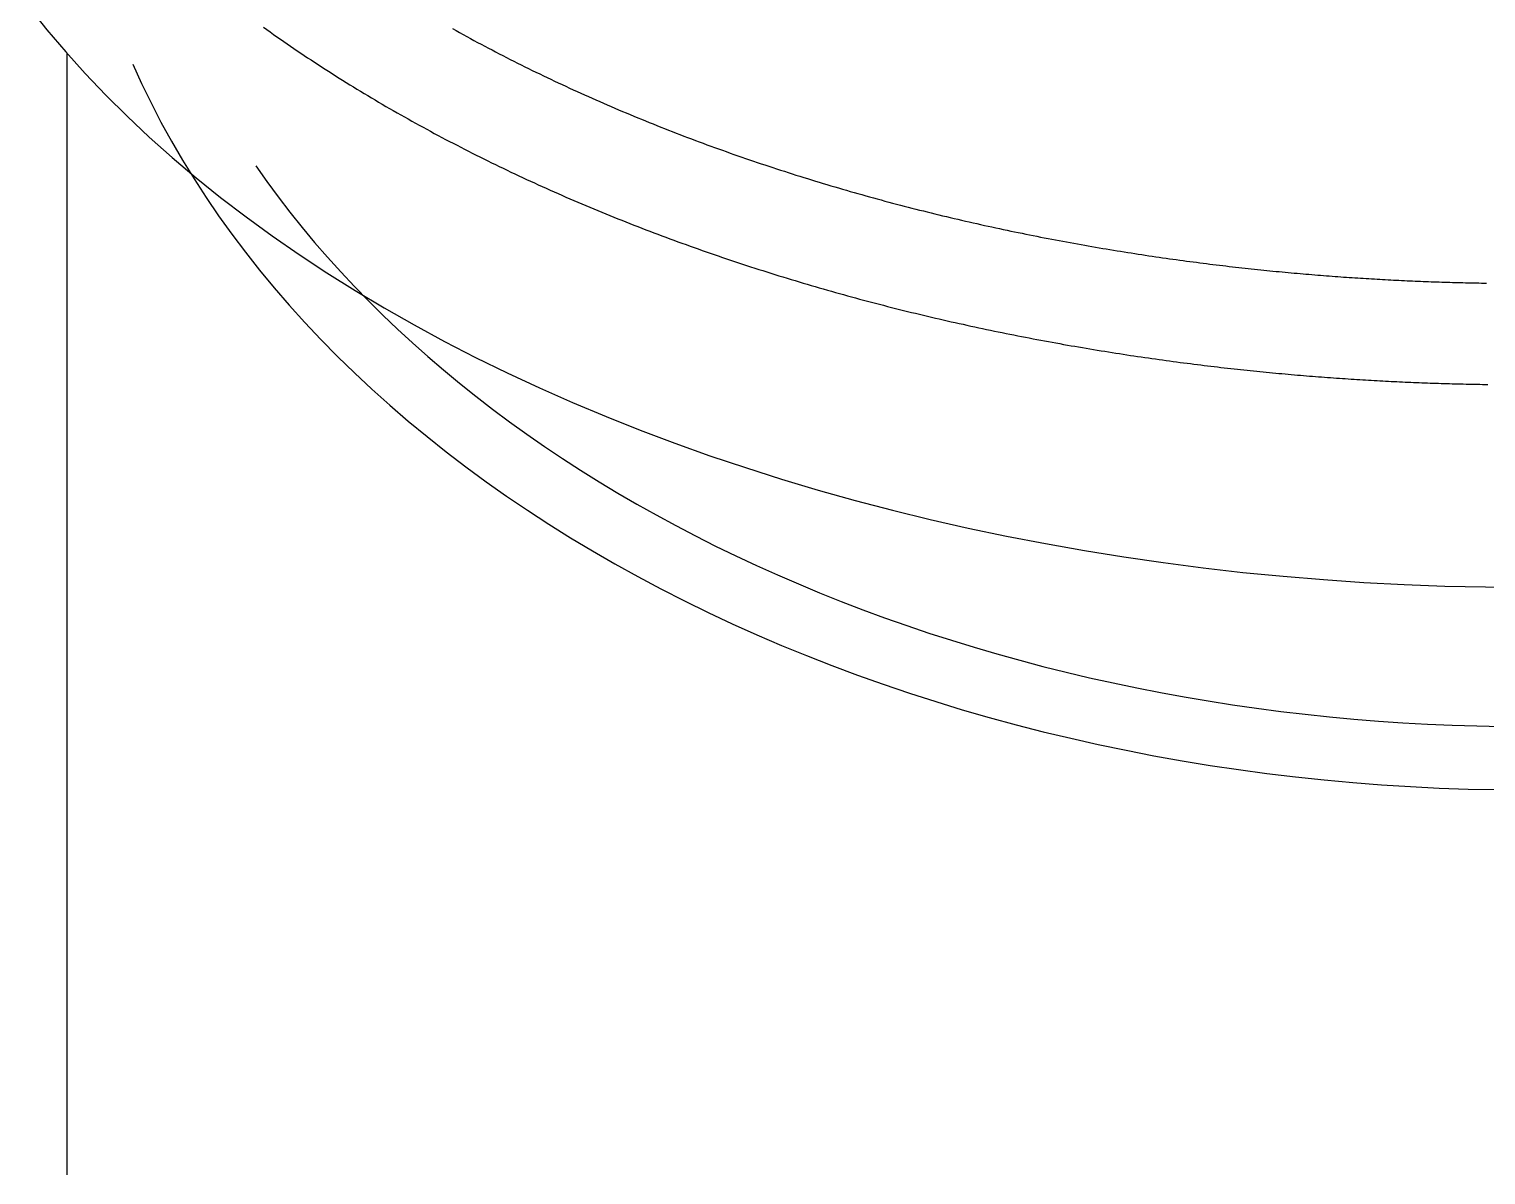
# Model space of a CAD drawing. Extents: x -12.1 to 62.3, y -19.1 to 50.2.
# Drawn here: x 42.68 to 50.82, y 32.43 to 38.82 of the extents above; entities that cross this region are included whole.
import ezdxf

# ---------------------------------------------------------------- set-up
doc = ezdxf.new("R2010")
doc.units = 0
doc.layers.get('0').update_dxf_attribs({"linetype": 'CONTINUOUS'})

msp = doc.modelspace()

# ---------------------------------------------------------------- linework, layer by layer
at = {"color": 7, "linetype": 'CONTINUOUS'}
msp.add_line((42.8919, 32.4251), (42.8919, 38.688), dxfattribs=at)
for points in [[(42.68, 38.9448, 0), (42.7796, 38.8201, 0), (42.8842, 38.6968, 0), (42.9936, 38.5752, 0), (43.108, 38.4553, 0), (43.227, 38.3371, 0), (43.3509, 38.2207, 0), (43.4793, 38.1062, 0), (43.6123, 37.9937, 0), (43.7497, 37.8832, 0), (43.8916, 37.7748, 0), (44.0378, 37.6686, 0), (44.1881, 37.5645, 0), (44.3427, 37.4628, 0), (44.5012, 37.3635, 0), (44.6637, 37.2665, 0), (44.83, 37.172, 0), (45.0001, 37.08, 0), (45.1738, 36.9906, 0), (45.3511, 36.9039, 0), (45.5317, 36.8198, 0), (45.7157, 36.7385, 0), (45.9029, 36.66, 0), (46.0932, 36.5842, 0), (46.2865, 36.5114, 0), (46.4826, 36.4415, 0), (46.6815, 36.3746, 0), (46.883, 36.3106, 0), (47.0871, 36.2497, 0), (47.2935, 36.1919, 0), (47.5021, 36.1372, 0), (47.7129, 36.0857, 0), (47.9257, 36.0373, 0), (48.1404, 35.9921, 0), (48.3568, 35.9502, 0), (48.5749, 35.9115, 0), (48.7944, 35.8761, 0), (49.0153, 35.8441, 0), (49.2374, 35.8153, 0), (49.4605, 35.7899, 0), (49.6847, 35.7678, 0), (49.9096, 35.7491, 0), (50.1353, 35.7338, 0), (50.3615, 35.7219, 0), (50.5881, 35.7134, 0), (50.8149, 35.7083, 0), (51.0419, 35.7066, 0)], [(43.2588, 38.6286, 0), (43.3083, 38.5197, 0), (43.3608, 38.4116, 0), (43.4164, 38.3042, 0), (43.475, 38.1977, 0), (43.5365, 38.092, 0), (43.601, 37.9871, 0), (43.6684, 37.8832, 0), (43.7387, 37.7803, 0), (43.8119, 37.6784, 0), (43.8879, 37.5775, 0), (43.9668, 37.4777, 0), (44.0484, 37.379, 0), (44.1328, 37.2815, 0), (44.2199, 37.1852, 0), (44.3097, 37.0901, 0), (44.4022, 36.9963, 0), (44.4972, 36.9038, 0), (44.5948, 36.8127, 0), (44.695, 36.723, 0), (44.7977, 36.6347, 0), (44.9028, 36.5478, 0), (45.0103, 36.4624, 0), (45.1202, 36.3786, 0), (45.2325, 36.2963, 0), (45.347, 36.2156, 0), (45.4638, 36.1366, 0), (45.5828, 36.0592, 0), (45.7039, 35.9834, 0), (45.8271, 35.9094, 0), (45.9523, 35.8371, 0), (46.0796, 35.7666, 0), (46.2088, 35.6979, 0), (46.34, 35.631, 0), (46.4729, 35.566, 0), (46.6077, 35.5029, 0), (46.7442, 35.4416, 0), (46.8824, 35.3823, 0), (47.0223, 35.3249, 0), (47.1637, 35.2695, 0), (47.3066, 35.2161, 0), (47.4511, 35.1648, 0), (47.5969, 35.1154, 0), (47.7441, 35.0681, 0), (47.8926, 35.0229, 0), (48.0423, 34.9798, 0), (48.1932, 34.9387, 0), (48.3452, 34.8998, 0), (48.4983, 34.8631, 0), (48.6524, 34.8285, 0), (48.8075, 34.7961, 0), (48.9634, 34.7658, 0), (49.1201, 34.7377, 0), (49.2776, 34.7119, 0), (49.4358, 34.6883, 0), (49.5946, 34.6668, 0), (49.754, 34.6477, 0), (49.9138, 34.6307, 0), (50.0742, 34.616, 0), (50.2349, 34.6036, 0), (50.3959, 34.5934, 0), (50.5572, 34.5854, 0), (50.7187, 34.5798, 0), (50.8803, 34.5764, 0)], [(43.9455, 38.0602, 0), (44.0071, 37.9731, 0), (44.0709, 37.8868, 0), (44.1367, 37.8013, 0), (44.2047, 37.7165, 0), (44.2747, 37.6327, 0), (44.3468, 37.5497, 0), (44.4209, 37.4676, 0), (44.4971, 37.3864, 0), (44.5752, 37.3062, 0), (44.6553, 37.227, 0), (44.7373, 37.1488, 0), (44.8213, 37.0716, 0), (44.9071, 36.9954, 0), (44.9948, 36.9203, 0), (45.0844, 36.8463, 0), (45.1757, 36.7734, 0), (45.2689, 36.7017, 0), (45.3638, 36.6311, 0), (45.4604, 36.5617, 0), (45.5587, 36.4935, 0), (45.6587, 36.4265, 0), (45.7603, 36.3607, 0), (45.8636, 36.2963, 0), (45.9684, 36.2331, 0), (46.0747, 36.1712, 0), (46.1826, 36.1106, 0), (46.2919, 36.0514, 0), (46.4027, 35.9935, 0), (46.5148, 35.937, 0), (46.6284, 35.8819, 0), (46.7433, 35.8282, 0), (46.8595, 35.7759, 0), (46.977, 35.725, 0), (47.0957, 35.6757, 0), (47.2156, 35.6277, 0), (47.3367, 35.5813, 0), (47.4589, 35.5364, 0), (47.5822, 35.493, 0), (47.7065, 35.4511, 0), (47.8319, 35.4107, 0), (47.9582, 35.3719, 0), (48.0855, 35.3347, 0), (48.2137, 35.299, 0), (48.3427, 35.265, 0), (48.4726, 35.2325, 0), (48.6032, 35.2016, 0), (48.7346, 35.1724, 0), (48.8666, 35.1447, 0), (48.9994, 35.1187, 0), (49.1327, 35.0944, 0), (49.2667, 35.0717, 0), (49.4011, 35.0506, 0), (49.5361, 35.0312, 0), (49.6715, 35.0135, 0), (49.8074, 34.9974, 0), (49.9436, 34.983, 0), (50.0802, 34.9703, 0), (50.217, 34.9593, 0), (50.3541, 34.95, 0), (50.4914, 34.9424, 0), (50.6289, 34.9364, 0), (50.7665, 34.9322, 0), (50.9042, 34.9296, 0)]]:
    msp.add_polyline3d(points, dxfattribs=at)
at = {"color": 7}
for points in [[(43.9899, 38.8342, 0), (44.0085, 38.8209, 0), (44.0271, 38.8077, 0), (44.0457, 38.7944, 0), (44.0644, 38.7812, 0), (44.0832, 38.7681, 0), (44.102, 38.755, 0), (44.1209, 38.7419, 0), (44.1399, 38.7289, 0), (44.1589, 38.7159, 0), (44.178, 38.7029, 0), (44.1972, 38.69, 0), (44.2164, 38.6771, 0), (44.2356, 38.6643, 0), (44.2549, 38.6515, 0), (44.2743, 38.6387, 0), (44.2937, 38.626, 0), (44.3132, 38.6133, 0), (44.3328, 38.6007, 0), (44.3524, 38.5881, 0), (44.372, 38.5755, 0), (44.3918, 38.563, 0), (44.4115, 38.5505, 0), (44.4313, 38.5381, 0), (44.4512, 38.5257, 0), (44.4712, 38.5134, 0), (44.4911, 38.5011, 0), (44.5112, 38.4888, 0), (44.5313, 38.4766, 0), (44.5514, 38.4644, 0), (44.5716, 38.4523, 0), (44.5918, 38.4402, 0), (44.6121, 38.4282, 0), (44.6324, 38.4162, 0), (44.6528, 38.4042, 0), (44.6733, 38.3923, 0), (44.6938, 38.3804, 0), (44.7143, 38.3686, 0), (44.7349, 38.3569, 0), (44.7555, 38.3451, 0), (44.7762, 38.3335, 0), (44.7969, 38.3218, 0), (44.8177, 38.3102, 0), (44.8385, 38.2987, 0), (44.8593, 38.2872, 0), (44.8802, 38.2758, 0), (44.9011, 38.2644, 0), (44.9221, 38.253, 0), (44.9431, 38.2417, 0), (44.9642, 38.2305, 0), (44.9853, 38.2193, 0), (45.0064, 38.2081, 0), (45.0276, 38.197, 0), (45.0488, 38.1859, 0), (45.0701, 38.1749, 0), (45.0914, 38.1639, 0), (45.1127, 38.153, 0), (45.1341, 38.1421, 0), (45.1555, 38.1313, 0), (45.1769, 38.1205, 0), (45.1984, 38.1098, 0), (45.2199, 38.0991, 0), (45.2414, 38.0885, 0), (45.263, 38.0779, 0), (45.2846, 38.0674, 0), (45.3063, 38.0569, 0), (45.3279, 38.0464, 0), (45.3496, 38.036, 0), (45.3714, 38.0257, 0), (45.3931, 38.0154, 0), (45.4149, 38.0052, 0), (45.4368, 37.995, 0), (45.4586, 37.9848, 0), (45.4805, 37.9747, 0), (45.5024, 37.9647, 0), (45.5243, 37.9547, 0), (45.5463, 37.9447, 0), (45.5682, 37.9348, 0), (45.5903, 37.925, 0), (45.6123, 37.9152, 0), (45.6343, 37.9054, 0), (45.6564, 37.8957, 0), (45.6785, 37.886, 0), (45.7006, 37.8764, 0), (45.7228, 37.8669, 0), (45.745, 37.8574, 0), (45.7671, 37.8479, 0), (45.7893, 37.8385, 0), (45.8116, 37.8292, 0), (45.8338, 37.8199, 0), (45.8561, 37.8106, 0), (45.8784, 37.8014, 0), (45.9007, 37.7923, 0), (45.923, 37.7832, 0), (45.9453, 37.7741, 0), (45.9677, 37.7651, 0), (45.99, 37.7562, 0), (46.0124, 37.7473, 0), (46.0348, 37.7384, 0), (46.0572, 37.7296, 0), (46.0796, 37.7209, 0), (46.102, 37.7122, 0), (46.1245, 37.7036, 0), (46.1469, 37.695, 0), (46.1694, 37.6864, 0), (46.1919, 37.6779, 0), (46.2143, 37.6695, 0), (46.2368, 37.6611, 0), (46.2593, 37.6528, 0), (46.2818, 37.6445, 0), (46.3043, 37.6363, 0), (46.3268, 37.6281, 0), (46.3494, 37.62, 0), (46.3719, 37.6119, 0), (46.3944, 37.6038, 0), (46.417, 37.5959, 0), (46.4395, 37.5879, 0), (46.4621, 37.58, 0), (46.4846, 37.5722, 0), (46.5072, 37.5644, 0), (46.5297, 37.5567, 0), (46.5523, 37.549, 0), (46.5749, 37.5414, 0), (46.5974, 37.5338, 0), (46.62, 37.5263, 0), (46.6426, 37.5188, 0), (46.6651, 37.5113, 0), (46.6877, 37.5039, 0), (46.7103, 37.4966, 0), (46.7329, 37.4893, 0), (46.7554, 37.4821, 0), (46.778, 37.4749, 0), (46.8006, 37.4677, 0), (46.8231, 37.4606, 0), (46.8457, 37.4536, 0), (46.8683, 37.4466, 0), (46.8908, 37.4396, 0), (46.9134, 37.4327, 0), (46.9359, 37.4259, 0), (46.9585, 37.4191, 0), (46.981, 37.4123, 0), (47.0036, 37.4056, 0), (47.0261, 37.3989, 0), (47.0486, 37.3923, 0), (47.0712, 37.3857, 0), (47.0937, 37.3792, 0), (47.1162, 37.3727, 0), (47.1387, 37.3663, 0), (47.1612, 37.3599, 0), (47.1837, 37.3536, 0), (47.2062, 37.3473, 0), (47.2286, 37.341, 0), (47.2511, 37.3349, 0), (47.2735, 37.3287, 0), (47.296, 37.3226, 0), (47.3184, 37.3165, 0), (47.3408, 37.3105, 0), (47.3632, 37.3046, 0), (47.3856, 37.2987, 0), (47.408, 37.2928, 0), (47.4304, 37.287, 0), (47.4527, 37.2812, 0), (47.4751, 37.2755, 0), (47.4974, 37.2698, 0), (47.5197, 37.2641, 0), (47.542, 37.2585, 0), (47.5643, 37.253, 0), (47.5866, 37.2475, 0), (47.6089, 37.242, 0), (47.6311, 37.2366, 0), (47.6534, 37.2312, 0), (47.6756, 37.2259, 0), (47.6978, 37.2206, 0), (47.7199, 37.2154, 0), (47.7421, 37.2102, 0), (47.7642, 37.2051, 0), (47.7864, 37.2, 0), (47.8085, 37.1949, 0), (47.8305, 37.1899, 0), (47.8526, 37.1849, 0), (47.8746, 37.18, 0), (47.8966, 37.1751, 0), (47.9186, 37.1703, 0), (47.9406, 37.1655, 0), (47.9625, 37.1608, 0), (47.9844, 37.1561, 0), (48.0063, 37.1514, 0), (48.0281, 37.1468, 0), (48.05, 37.1422, 0), (48.0718, 37.1377, 0), (48.0935, 37.1332, 0), (48.1153, 37.1287, 0), (48.137, 37.1243, 0), (48.1586, 37.12, 0), (48.1803, 37.1156, 0), (48.2019, 37.1114, 0), (48.2234, 37.1071, 0), (48.245, 37.1029, 0), (48.2665, 37.0988, 0), (48.2879, 37.0947, 0), (48.3094, 37.0906, 0), (48.3308, 37.0866, 0), (48.3521, 37.0826, 0), (48.3734, 37.0786, 0), (48.3947, 37.0747, 0), (48.4159, 37.0709, 0), (48.4371, 37.0671, 0), (48.4583, 37.0633, 0), (48.4794, 37.0595, 0), (48.5005, 37.0558, 0), (48.5215, 37.0522, 0), (48.5425, 37.0485, 0), (48.5634, 37.045, 0), (48.5843, 37.0414, 0), (48.6052, 37.0379, 0), (48.626, 37.0344, 0), (48.6467, 37.031, 0), (48.6674, 37.0276, 0), (48.6881, 37.0243, 0), (48.7087, 37.021, 0), (48.7292, 37.0177, 0), (48.7498, 37.0145, 0), (48.7702, 37.0113, 0), (48.7906, 37.0081, 0), (48.811, 37.005, 0), (48.8313, 37.0019, 0), (48.8515, 36.9989, 0), (48.8717, 36.9959, 0), (48.8918, 36.9929, 0), (48.9119, 36.99, 0), (48.9319, 36.9871, 0), (48.9519, 36.9843, 0), (48.9718, 36.9815, 0), (48.9916, 36.9787, 0), (49.0114, 36.976, 0), (49.0311, 36.9733, 0), (49.0508, 36.9706, 0), (49.0704, 36.968, 0), (49.0899, 36.9654, 0), (49.1093, 36.9628, 0), (49.1287, 36.9603, 0), (49.148, 36.9578, 0), (49.1672, 36.9554, 0), (49.1864, 36.9529, 0), (49.2055, 36.9506, 0), (49.2245, 36.9482, 0), (49.2434, 36.9459, 0), (49.2623, 36.9436, 0), (49.2811, 36.9414, 0), (49.2998, 36.9391, 0), (49.3185, 36.937, 0), (49.3371, 36.9348, 0), (49.3556, 36.9327, 0), (49.3741, 36.9306, 0), (49.3925, 36.9285, 0), (49.4108, 36.9265, 0), (49.429, 36.9245, 0), (49.4472, 36.9226, 0), (49.4654, 36.9206, 0), (49.4834, 36.9187, 0), (49.5015, 36.9168, 0), (49.5194, 36.915, 0), (49.5373, 36.9132, 0), (49.5551, 36.9114, 0), (49.5729, 36.9096, 0), (49.5906, 36.9079, 0), (49.6082, 36.9062, 0), (49.6258, 36.9045, 0), (49.6433, 36.9029, 0), (49.6608, 36.9012, 0), (49.6782, 36.8997, 0), (49.6956, 36.8981, 0), (49.7129, 36.8965, 0), (49.7301, 36.895, 0), (49.7473, 36.8935, 0), (49.7645, 36.8921, 0), (49.7815, 36.8906, 0), (49.7986, 36.8892, 0), (49.8156, 36.8878, 0), (49.8325, 36.8864, 0), (49.8494, 36.8851, 0), (49.8662, 36.8838, 0), (49.883, 36.8825, 0), (49.8997, 36.8812, 0), (49.9164, 36.88, 0), (49.933, 36.8787, 0), (49.9496, 36.8775, 0), (49.9662, 36.8763, 0), (49.9827, 36.8752, 0), (49.9991, 36.874, 0), (50.0155, 36.8729, 0), (50.0319, 36.8718, 0), (50.0482, 36.8707, 0), (50.0644, 36.8696, 0), (50.0807, 36.8686, 0), (50.0969, 36.8676, 0), (50.113, 36.8666, 0), (50.1291, 36.8656, 0), (50.1452, 36.8646, 0), (50.1612, 36.8637, 0), (50.1772, 36.8627, 0), (50.1932, 36.8618, 0), (50.2091, 36.8609, 0), (50.225, 36.8601, 0), (50.2409, 36.8592, 0), (50.2567, 36.8584, 0), (50.2726, 36.8575, 0), (50.2883, 36.8567, 0), (50.3041, 36.856, 0), (50.3198, 36.8552, 0), (50.3355, 36.8544, 0), (50.3512, 36.8537, 0), (50.3668, 36.853, 0), (50.3825, 36.8523, 0), (50.3981, 36.8516, 0), (50.4136, 36.851, 0), (50.4292, 36.8503, 0), (50.4447, 36.8497, 0), (50.4602, 36.8491, 0), (50.4757, 36.8485, 0), (50.4912, 36.8479, 0), (50.5067, 36.8473, 0), (50.5221, 36.8468, 0), (50.5375, 36.8463, 0), (50.5529, 36.8458, 0), (50.5683, 36.8453, 0), (50.5837, 36.8448, 0), (50.5991, 36.8443, 0), (50.6144, 36.8439, 0), (50.6297, 36.8435, 0), (50.6451, 36.8431, 0), (50.6604, 36.8427, 0), (50.6757, 36.8423, 0), (50.691, 36.8419, 0), (50.7063, 36.8416, 0), (50.7215, 36.8413, 0), (50.7368, 36.841, 0), (50.7521, 36.8407, 0), (50.7673, 36.8404, 0), (50.7826, 36.8401, 0), (50.7978, 36.8399, 0), (50.8131, 36.8396, 0), (50.8283, 36.8394, 0)], [(45.0451, 38.8265, 0), (45.065, 38.8154, 0), (45.0849, 38.8044, 0), (45.1048, 38.7934, 0), (45.1247, 38.7825, 0), (45.1447, 38.7716, 0), (45.1648, 38.7607, 0), (45.1849, 38.7499, 0), (45.205, 38.7392, 0), (45.2251, 38.7285, 0), (45.2453, 38.7178, 0), (45.2656, 38.7072, 0), (45.2859, 38.6966, 0), (45.3062, 38.6861, 0), (45.3265, 38.6756, 0), (45.3469, 38.6651, 0), (45.3674, 38.6547, 0), (45.3878, 38.6444, 0), (45.4083, 38.6341, 0), (45.4288, 38.6238, 0), (45.4494, 38.6136, 0), (45.47, 38.6034, 0), (45.4906, 38.5933, 0), (45.5113, 38.5832, 0), (45.532, 38.5732, 0), (45.5527, 38.5632, 0), (45.5735, 38.5533, 0), (45.5943, 38.5434, 0), (45.6151, 38.5335, 0), (45.6359, 38.5237, 0), (45.6568, 38.514, 0), (45.6777, 38.5043, 0), (45.6987, 38.4946, 0), (45.7196, 38.485, 0), (45.7406, 38.4754, 0), (45.7616, 38.4659, 0), (45.7826, 38.4564, 0), (45.8037, 38.447, 0), (45.8248, 38.4376, 0), (45.8459, 38.4283, 0), (45.867, 38.419, 0), (45.8882, 38.4098, 0), (45.9094, 38.4006, 0), (45.9306, 38.3914, 0), (45.9518, 38.3823, 0), (45.973, 38.3733, 0), (45.9943, 38.3643, 0), (46.0156, 38.3553, 0), (46.0369, 38.3464, 0), (46.0582, 38.3375, 0), (46.0795, 38.3287, 0), (46.1009, 38.32, 0), (46.1223, 38.3112, 0), (46.1437, 38.3026, 0), (46.1651, 38.294, 0), (46.1865, 38.2854, 0), (46.2079, 38.2769, 0), (46.2294, 38.2684, 0), (46.2508, 38.26, 0), (46.2723, 38.2516, 0), (46.2938, 38.2433, 0), (46.3153, 38.235, 0), (46.3368, 38.2268, 0), (46.3583, 38.2186, 0), (46.3799, 38.2104, 0), (46.4014, 38.2024, 0), (46.423, 38.1943, 0), (46.4445, 38.1863, 0), (46.4661, 38.1784, 0), (46.4877, 38.1705, 0), (46.5093, 38.1627, 0), (46.5308, 38.1549, 0), (46.5524, 38.1471, 0), (46.574, 38.1394, 0), (46.5957, 38.1318, 0), (46.6173, 38.1241, 0), (46.6389, 38.1166, 0), (46.6605, 38.1091, 0), (46.6821, 38.1016, 0), (46.7038, 38.0942, 0), (46.7254, 38.0868, 0), (46.7471, 38.0795, 0), (46.7687, 38.0722, 0), (46.7904, 38.065, 0), (46.812, 38.0578, 0), (46.8337, 38.0507, 0), (46.8553, 38.0436, 0), (46.877, 38.0366, 0), (46.8986, 38.0296, 0), (46.9203, 38.0226, 0), (46.9419, 38.0157, 0), (46.9636, 38.0089, 0), (46.9852, 38.0021, 0), (47.0069, 37.9953, 0), (47.0285, 37.9886, 0), (47.0502, 37.9819, 0), (47.0718, 37.9753, 0), (47.0935, 37.9687, 0), (47.1151, 37.9622, 0), (47.1367, 37.9557, 0), (47.1584, 37.9492, 0), (47.18, 37.9428, 0), (47.2016, 37.9365, 0), (47.2232, 37.9302, 0), (47.2449, 37.9239, 0), (47.2665, 37.9177, 0), (47.2881, 37.9115, 0), (47.3097, 37.9054, 0), (47.3312, 37.8993, 0), (47.3528, 37.8933, 0), (47.3744, 37.8873, 0), (47.396, 37.8813, 0), (47.4175, 37.8754, 0), (47.4391, 37.8696, 0), (47.4606, 37.8638, 0), (47.4821, 37.858, 0), (47.5036, 37.8523, 0), (47.5252, 37.8466, 0), (47.5466, 37.8409, 0), (47.5681, 37.8354, 0), (47.5896, 37.8298, 0), (47.6111, 37.8243, 0), (47.6325, 37.8188, 0), (47.6539, 37.8134, 0), (47.6754, 37.808, 0), (47.6968, 37.8027, 0), (47.7182, 37.7974, 0), (47.7396, 37.7922, 0), (47.7609, 37.787, 0), (47.7823, 37.7818, 0), (47.8036, 37.7767, 0), (47.8249, 37.7716, 0), (47.8463, 37.7666, 0), (47.8675, 37.7616, 0), (47.8888, 37.7567, 0), (47.9101, 37.7518, 0), (47.9313, 37.7469, 0), (47.9525, 37.7421, 0), (47.9737, 37.7373, 0), (47.9949, 37.7326, 0), (48.016, 37.7279, 0), (48.0371, 37.7233, 0), (48.0582, 37.7187, 0), (48.0793, 37.7141, 0), (48.1004, 37.7096, 0), (48.1214, 37.7051, 0), (48.1424, 37.7007, 0), (48.1634, 37.6963, 0), (48.1843, 37.6919, 0), (48.2052, 37.6876, 0), (48.2261, 37.6833, 0), (48.247, 37.6791, 0), (48.2678, 37.6749, 0), (48.2886, 37.6708, 0), (48.3094, 37.6666, 0), (48.3301, 37.6626, 0), (48.3508, 37.6585, 0), (48.3715, 37.6545, 0), (48.3921, 37.6506, 0), (48.4127, 37.6467, 0), (48.4333, 37.6428, 0), (48.4538, 37.639, 0), (48.4743, 37.6352, 0), (48.4948, 37.6314, 0), (48.5152, 37.6277, 0), (48.5356, 37.624, 0), (48.5559, 37.6204, 0), (48.5762, 37.6168, 0), (48.5964, 37.6132, 0), (48.6167, 37.6097, 0), (48.6368, 37.6062, 0), (48.657, 37.6028, 0), (48.6771, 37.5994, 0), (48.6971, 37.596, 0), (48.7171, 37.5927, 0), (48.7371, 37.5894, 0), (48.757, 37.5861, 0), (48.7768, 37.5829, 0), (48.7967, 37.5797, 0), (48.8164, 37.5766, 0), (48.8361, 37.5735, 0), (48.8558, 37.5704, 0), (48.8754, 37.5674, 0), (48.895, 37.5644, 0), (48.9145, 37.5614, 0), (48.934, 37.5585, 0), (48.9534, 37.5556, 0), (48.9728, 37.5528, 0), (48.9921, 37.55, 0), (49.0113, 37.5472, 0), (49.0305, 37.5444, 0), (49.0497, 37.5417, 0), (49.0688, 37.5391, 0), (49.0878, 37.5364, 0), (49.1068, 37.5338, 0), (49.1257, 37.5313, 0), (49.1445, 37.5287, 0), (49.1633, 37.5262, 0), (49.182, 37.5238, 0), (49.2007, 37.5214, 0), (49.2192, 37.519, 0), (49.2377, 37.5166, 0), (49.2561, 37.5143, 0), (49.2745, 37.512, 0), (49.2928, 37.5097, 0), (49.311, 37.5075, 0), (49.3292, 37.5053, 0), (49.3472, 37.5031, 0), (49.3653, 37.501, 0), (49.3832, 37.4989, 0), (49.4011, 37.4968, 0), (49.4189, 37.4948, 0), (49.4367, 37.4928, 0), (49.4544, 37.4908, 0), (49.472, 37.4889, 0), (49.4896, 37.4869, 0), (49.5071, 37.4851, 0), (49.5246, 37.4832, 0), (49.5419, 37.4814, 0), (49.5593, 37.4796, 0), (49.5765, 37.4778, 0), (49.5937, 37.476, 0), (49.6109, 37.4743, 0), (49.628, 37.4726, 0), (49.645, 37.471, 0), (49.662, 37.4693, 0), (49.6789, 37.4677, 0), (49.6958, 37.4661, 0), (49.7126, 37.4646, 0), (49.7294, 37.463, 0), (49.7461, 37.4615, 0), (49.7627, 37.46, 0), (49.7793, 37.4586, 0), (49.7959, 37.4571, 0), (49.8124, 37.4557, 0), (49.8288, 37.4543, 0), (49.8452, 37.453, 0), (49.8615, 37.4516, 0), (49.8778, 37.4503, 0), (49.8941, 37.449, 0), (49.9103, 37.4477, 0), (49.9264, 37.4465, 0), (49.9425, 37.4453, 0), (49.9586, 37.4441, 0), (49.9746, 37.4429, 0), (49.9905, 37.4417, 0), (50.0065, 37.4406, 0), (50.0223, 37.4394, 0), (50.0382, 37.4383, 0), (50.054, 37.4373, 0), (50.0697, 37.4362, 0), (50.0854, 37.4352, 0), (50.1011, 37.4341, 0), (50.1167, 37.4331, 0), (50.1323, 37.4322, 0), (50.1478, 37.4312, 0), (50.1633, 37.4302, 0), (50.1788, 37.4293, 0), (50.1942, 37.4284, 0), (50.2096, 37.4275, 0), (50.225, 37.4266, 0), (50.2403, 37.4258, 0), (50.2556, 37.4249, 0), (50.2709, 37.4241, 0), (50.2861, 37.4233, 0), (50.3014, 37.4225, 0), (50.3165, 37.4217, 0), (50.3317, 37.421, 0), (50.3468, 37.4202, 0), (50.362, 37.4195, 0), (50.377, 37.4188, 0), (50.3921, 37.4181, 0), (50.4071, 37.4174, 0), (50.4222, 37.4168, 0), (50.4372, 37.4162, 0), (50.4521, 37.4155, 0), (50.4671, 37.4149, 0), (50.482, 37.4143, 0), (50.4969, 37.4138, 0), (50.5118, 37.4132, 0), (50.5267, 37.4127, 0), (50.5415, 37.4122, 0), (50.5564, 37.4117, 0), (50.5712, 37.4112, 0), (50.586, 37.4107, 0), (50.6008, 37.4102, 0), (50.6156, 37.4098, 0), (50.6304, 37.4094, 0), (50.6452, 37.409, 0), (50.6599, 37.4086, 0), (50.6746, 37.4082, 0), (50.6894, 37.4078, 0), (50.7041, 37.4075, 0), (50.7188, 37.4072, 0), (50.7335, 37.4068, 0), (50.7482, 37.4065, 0), (50.7629, 37.4063, 0), (50.7776, 37.406, 0), (50.7923, 37.4057, 0), (50.807, 37.4055, 0), (50.8216, 37.4053, 0)]]:
    msp.add_polyline3d(points, dxfattribs=at)

doc.saveas('drawing.dxf')
